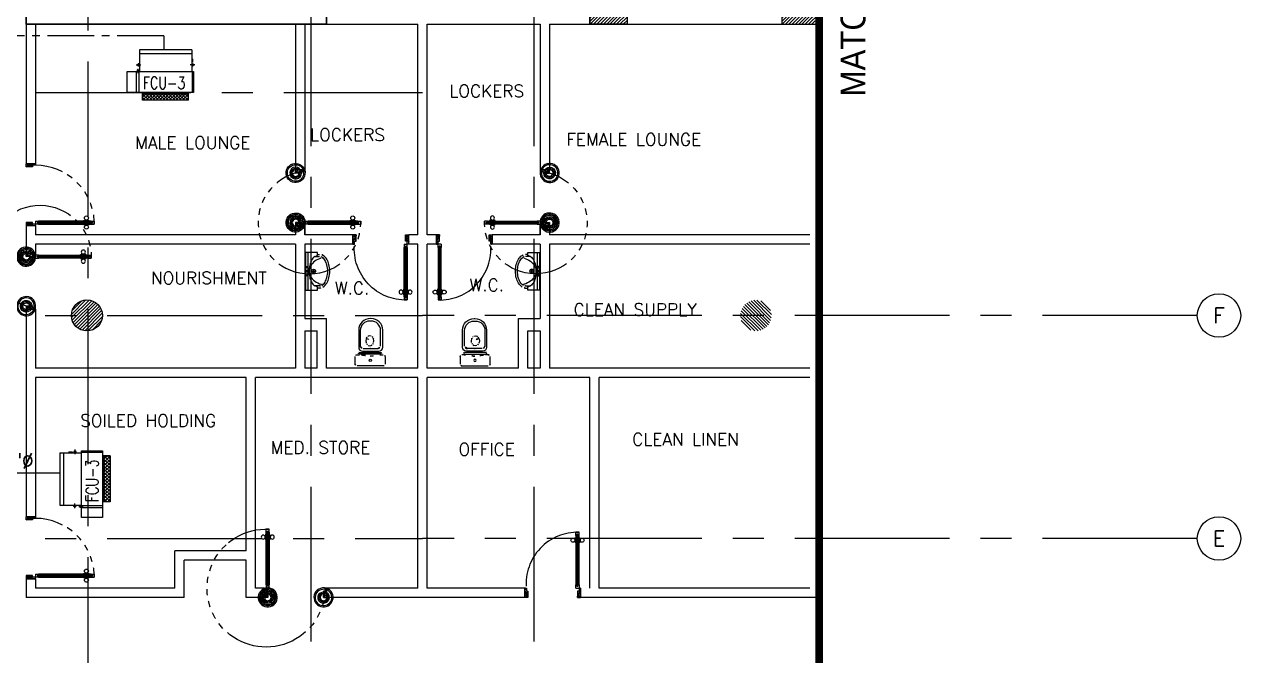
# Model space of a CAD drawing. Extents: x 417866242 to 417866861, y 43498051 to 43498155.
# Drawn here: x 417866841.08 to 417866860.72, y 43498091.33 to 43498101.52 of the extents above; entities that cross this region are included whole.
import ezdxf
from ezdxf.enums import TextEntityAlignment as Align

# ---------------------------------------------------------------- set-up
doc = ezdxf.new("R2010")
doc.units = 0
doc.header["$MEASUREMENT"] = 0
for name, pattern in [('CENTER2', [1.125, 0.75, -0.125, 0.125, -0.125]), ('CENTERX2', [4, 2.5, -0.5, 0.5, -0.5]), ('HIDDEN', [0.375, 0.25, -0.125])]:
    doc.linetypes.add(name, pattern=pattern)
doc.layers.get('0').update_dxf_attribs({"linetype": 'CONTINUOUS'})
for name, color, linetype in [('A_COUNTER', 11, 'CONTINUOUS'), ('AC-CH', 6, 'CENTER2'), ('AC-CHT', 2, 'CONTINUOUS'), ('AX', 11, 'CONTINUOUS'), ('AX-CR', 7, 'CONTINUOUS'), ('AX-TXT', 2, 'CONTINUOUS'), ('AXES', 11, 'CENTERX2'), ('COL', 11, 'CONTINUOUS'), ('DOOR', 11, 'CONTINUOUS'), ('ELEV', 2, 'CONTINUOUS'), ('FCU', 6, 'CONTINUOUS'), ('HAT', 11, 'CONTINUOUS'), ('RM-NAME', 11, 'CONTINUOUS'), ('SUNI-FUR', 11, 'CONTINUOUS'), ('TEXTN', 2, 'CONTINUOUS'), ('TXT1', 2, 'CONTINUOUS'), ('WALL', 11, 'CONTINUOUS')]:
    doc.layers.add(name, color=color, linetype=linetype)
doc.styles.add('KHRS2', font='ROMANS.shx', dxfattribs={"height": 200})
doc.styles.add('ROMANS', font='ROMANS.shx', dxfattribs={"width": 0.6})
doc.styles.add('TTXT', font='ARIAL.TTF', dxfattribs={"width": 0.6})

# ---------------------------------------------------------------- blocks, each defined once
blk = doc.blocks.new('DOOR90')
at = {"layer": 'DOOR', "color": 7, "linetype": 'ByBlock'}
for p, q in [((-150, 0), (0, 0)), ((-150, 0), (-150, -25)), ((0, -50), (-113.7099299924448, 0)), ((0, -50), (-40.1457343158545, 0)), ((0, -50), (0, 0)), ((-1000, -25), (-1050, -25)), ((-1050, -75), (-1050, -25)), ((-1050, -25), (-1050, -75)), ((-1000, -75), (-1050, -74.99999999947613)), ((-1000, -41.9999999999709), (-1020, -41.9999999999709)), ((-1020, -42), (-1020, -58)), ((-1000, -58), (-1020, -58)), ((-1000, -25), (-1000, -41.9999999999709)), ((-1000, -58), (-1000, -75)), ((-877.6424572214019, -17.79999999995925), (-967.6424572214019, -17.79999999995925)), ((-967.6424572214019, -25), (-967.6424572214019, -17.79999999995925)), ((-967.6424572214019, -75), (-967.6424572214019, -82.20000000004075)), ((-877.6424572214019, -82.20000000004075), (-967.6424572214019, -82.20000000004075)), ((-955.0424572214251, -8.799999999959255), (-890.2424572213786, -8.799999999959255)), ((-955.0424572214251, -17.79999999995925), (-955.0424572214251, -8.799999999959255)), ((-955.0424572214251, -17.79999999995925), (-890.2424572213786, -17.79999999995925)), ((-955.0424572214251, -82.20000000004075), (-890.2424572213786, -82.20000000004075)), ((-955.0424572214251, -82.20000000004075), (-955.0424572214251, -91.20000000004075)), ((-955.0424572214251, -91.20000000004075), (-890.2424572213786, -91.20000000004075)), ((-890.2424572213786, -17.79999999995925), (-890.2424572213786, -8.799999999959255)), ((-890.2424572213786, -82.20000000004075), (-890.2424572213786, -91.20000000004075)), ((-877.6424572214019, -25), (-877.6424572214019, -17.79999999995925)), ((-877.6424572214019, -75), (-877.6424572214019, -82.20000000004075)), ((-200, -25), (-150, -25)), ((-200, -42), (-200, -25)), ((-180, -42), (-200, -42)), ((-200, -58), (-180, -58)), ((-200, -75), (-200, -58)), ((-150, -75), (-200, -75)), ((-180, -58), (-180, -42)), ((-150, -25), (-100, -25)), ((-150, -75), (-150, -25)), ((-100, -25), (-100, -50)), ((0, -50), (-100, -36.64271395650576)), ((-100, -50), (0, -50)), ((-150, -875), (-100, -875)), ((-150, -900), (-150, -875)), ((-150, -900), (0, -900)), ((0, -900), (-150, -900)), ((0, -850), (-113.7099299924448, -900)), ((-100, -875), (-100, -850)), ((0, -850), (-100, -863.3572860434942)), ((-100, -850), (0, -850)), ((0, -850), (-40.1457343158545, -900)), ((0, -850), (0, -900))]:
    blk.add_line(p, q, dxfattribs=at)
at = {"layer": 'DOOR', "linetype": 'ByBlock'}
for p, q in [((-200, -25), (-1000, -25)), ((-200, -42), (-1000, -41.9999999999709)), ((-200, -58), (-1000, -58)), ((-1000, -75), (-200, -75))]:
    blk.add_line(p, q, dxfattribs=at)
at = {"layer": 'DOOR', "color": 7, "linetype": 'ByBlock'}
for centre in [(-922.6424572214019, 23.53094421501737), (-922.6424572214019, -123.5309442149592)]:
    blk.add_circle(centre, 32.39999999998526, dxfattribs=at)
for centre, radius, start, end in [((0, -50), 154.4019578127773, 161.1052885482714, 166.2857707768669), ((0, -50), 94.40195781277725, 148.0181880328085, 180), ((0, -50), 134.4019578127773, 158.159849394549, 169.2800236450682), ((0, -50), 114.4019578127773, 154.0838418822192, 167.37742587102), ((0, -50), 74.40195781277725, 137.7764264185456, 180), ((0, -50), 54.40195781277725, 113.2073828924446, 180), ((0, -50), 34.40195781277725, 90, 180), ((0, -50), 14.40195781277725, 90, 180), ((0, -850), 154.4019578127773, 193.7142292231331, 198.8947114517286), ((0, -850), 134.4019578127773, 190.7199763549318, 201.840150605451), ((0, -850), 94.40195781277725, 180, 211.9818119671915), ((0, -850), 74.40195781277725, 180, 222.2235735814543), ((0, -850), 54.40195781277725, 180, 246.7926171075554), ((0, -850), 34.40195781277725, 180, 270), ((0, -850), 14.40195781277725, 180, 270)]:
    blk.add_arc(centre, radius, start, end, dxfattribs=at)
at = {"layer": 'DOOR', "linetype": 'HIDDEN', "ltscale": 0.5}
blk.add_arc((-222.2222222220153, -49.99999999976717), 828.155208510499, 178.270116378131, 275.0030377036063, dxfattribs=at)
blk = doc.blocks.new('3')
at = {"layer": 'SUNI-FUR', "linetype": 'Continuous'}
for p, q in [((-0.3038749999832362, 0), (-0.3038749999832362, -0.1919021803914802)), ((0.3038749999832362, 0), (-0.3038749999832362, 0)), ((0.3038749999832362, -0.1919021803914802), (0.3038749999832362, 0)), ((0.3038749999832362, -0.03899999999703141), (-0.3038749999832362, -0.03899999999703141)), ((-0.3038749999832362, -0.1919021803914802), (-0.2537395465769805, -0.1919021803914802)), ((-0.2713750000111759, -0.2275000000008731), (-0.2713750000111759, -0.1919021803914802)), ((-0.2537395465769805, -0.1919021803914802), (-0.238720245717559, -0.1495635436149314)), ((-0.2388749999809079, -0.2275000000008731), (-0.2388749999809079, -0.1499997879291186)), ((0.03249999997206032, -0.1299999999973807), (-0.03249999997206032, -0.1299999999973807)), ((0.01561226090416312, -0.02104387585131917), (-0.01548742386512458, -0.02104387585131917)), ((0, -0.005494033466675319), (0, -0.03659371823596302)), ((0, -0.09750000000349246), (0, -0.1624999999912689)), ((0.238720245717559, -0.1495635436149314), (0.2537395465769805, -0.1919021803914802)), ((0.2388749999809079, -0.1499997879291186), (0.2388749999809079, -0.2275000000008731)), ((0.2537395465769805, -0.1919021803914802), (0.3038749999832362, -0.1919021803914802)), ((0.2713750000111759, -0.1919021803914802), (0.2713750000111759, -0.2275000000008731))]:
    blk.add_line(p, q, dxfattribs=at)
for centre, radius in [((-0.0650000000023283, -0.02104387585131917), 0.0124398739012905), ((0, -0.1299999999973807), 0.0325), ((0, -0.02104387585131917), 0.01554984237661312), ((0.0650000000023283, -0.02104387585131917), 0.0124398739012905)]:
    blk.add_circle(centre, radius, dxfattribs=at)
for centre, radius, start, end in [((-0.08509141037939116, -0.2667266654680134), 0.1932071845740461, 117.0376687060199, 142.6694955167092), ((0.1040080751990899, -0.3429055411324953), 0.3284245893956935, 144.0391714490524, 163.2738823502559), ((-0.02798397233709693, -0.3650762390025193), 0.3068294186428528, 103.0864522054992, 118.1877848910294), ((0.05371405609184876, -0.3121239022075315), 0.26967926810929, 118.7422214191455, 143.057770113366), ((-0.0077738540712744, -0.5280435225940892), 0.4704553958598431, 89.05319546735964, 100.9895314909876), ((-0.01199458306655288, -0.1889930602992536), 0.1301316297038645, 84.85355378734879, 119.4454204634592), ((0.003105796058662236, -0.227525545975368), 0.1681744406257882, 61.4441310696504, 91.16775382293923), ((0, -0.5270820883306442), 0.46942972922065, 78.06366397598293, 90), ((-0.04034562007291242, -0.2967185260422411), 0.2497725166018477, 35.96082855094759, 60.2763772459017), ((0.03378696407889947, -0.3672538703685859), 0.3060693356257173, 62.96233129398013, 78.06366397598293), ((-0.1040080751990899, -0.3429055411324953), 0.328424589395826, 16.72611764974415, 35.96082855094759), ((0.08509141037939116, -0.2667266654680134), 0.1932071845739699, 37.33050448329077, 62.96233129398013), ((-0.1910724203335121, -0.2351560345923644), 0.08066671658093155, 174.5538912334385, 214.6730300078723), ((-0.08283815230242908, -0.1602864246815443), 0.2122726255374662, 214.6730300078723, 239.0867243169377), ((-0.1867753588594496, -0.2338146441688878), 0.05248092355793879, 173.0892756059042, 213.2084143777663), ((-0.08283815230242908, -0.1602864246815443), 0.179772625537042, 214.6730300078723, 239.0867243169377), ((0.2044767736224458, -0.3730975217476953), 0.4333317629427983, 163.2738823502559, 167.3750245371916), ((-0.03540522663388401, -0.08107343887240859), 0.3046012752354017, 239.0867243169377, 256.0699268853614), ((-0.03540522663388401, -0.08107343887240859), 0.2721012752353155, 239.0867243169377, 256.0699268853614), ((0, 0.06167111099784961), 0.4516711109983476, 256.0699268853614, 270), ((0, 0.06167111099784961), 0.4191711109984055, 256.0699268853614, 270), ((0, 0.06167111099784961), 0.4191711109984059, 270, 283.9300731146386), ((0, 0.06167111099784961), 0.4516711109985173, 270, 283.9300731146386), ((0.03540522663388401, -0.08107343887240859), 0.2721012752353266, 283.9300731146386, 300.9132756830623), ((0.03540522663388401, -0.08107343887240859), 0.3046012752353072, 283.9300731146386, 300.9132756830623), ((0.08931537065654993, -0.1711033794053947), 0.1671646571187997, 300.9132756830623, 325.3269699921277), ((0.08931537065654993, -0.1711033794053947), 0.1996646571187815, 300.9132756830623, 325.3269699921277), ((-0.2044767736224458, -0.3730975217476953), 0.4333317629425483, 12.73586149182653, 16.72611764974415), ((0.1708444044343196, -0.2275000000008731), 0.0680305955913525, 325.3269699917848, 0), ((0.1708444044343196, -0.2275000000008731), 0.1005305955913585, 325.3269699921277, 0)]:
    blk.add_arc(centre, radius, start, end, dxfattribs=at)
blk = doc.blocks.new('2')
at = {"layer": 'SUNI-FUR', "linetype": 'Continuous'}
for p, q in [((0.01586993300588802, 0.7240514631848782), (-0.003399953944608569, 0.7240514631848782)), ((0.01369644649093971, 0.7649965465534478), (0.004058061924297363, 0.7649965465534478)), ((-0.1849419380305335, 0.5759965465404093), (-0.1849419380305335, 0.2998392476001754)), ((-0.1587213195743971, 0.5701514632091857), (-0.1587213195743971, 0.3197364169755019)), ((-0.06511995132314041, 0.438015078951139), (-0.07027529674815014, 0.406353022379335)), ((-0.07027529674815014, 0.406353022379335), (-0.06511995132314041, 0.3746909658657387)), ((-0.004991667286958545, 0.4871901184669696), (-0.02923569548875093, 0.4813353547360748)), ((0.0192523609730415, 0.4813353547360748), (-0.004991667286958545, 0.4871901184669696)), ((0.06029196223244071, 0.406353022379335), (0.05513661680743098, 0.438015078951139)), ((0.05651881080120802, 0.37721454288112), (0.06029196223244071, 0.406353022379335)), ((0.1683485673856921, 0.3197364169755019), (0.1683485673856921, 0.5701514632091857)), ((0.2026964464457706, 0.2998392476001754), (0.2026964464457706, 0.5759965465404093)), ((-0.1863134838058613, 0.1994426814489998), (-0.1863134838058613, 0.207623072899878)), ((-0.1763134838547558, 0.2176230729091913), (0.1723799708415754, 0.2176230729091913)), ((-0.1219419380649924, 0.2368392476346344), (0.008877254207618535, 0.2368392476346344)), ((-0.1129236490814947, 0.279236416972708), (0.008447733765933663, 0.279236416972708)), ((-0.02923569548875093, 0.3313706900808029), (-0.004991667286958545, 0.3255159262917005)), ((-0.004991667286958545, 0.3255159262917005), (0.0192523609730415, 0.3313706900808029)), ((0.001179514045361429, 0.279236416972708), (0.1225508969509974, 0.279236416972708)), ((0.008447733765933663, 0.279236416972708), (0.001179514045361429, 0.279236416972708)), ((0.008877254207618535, 0.2368392476346344), (0.1396964464802295, 0.2368392476346344)), ((0.1823799708508886, 0.207623072899878), (0.1823799708508886, 0.1994426814489998)), ((-0.2413386335829273, 0.03000000002793968), (-0.2413386335829273, 0.1497556719114073)), ((-0.2113386335549876, 0.1797556718811393), (-0.1698514077579603, 0.1797556718811393)), ((0.2113386335549876, 0), (-0.2113386335549876, 0)), ((0.1723799708415754, 0.1894426814396866), (-0.1763134838547558, 0.1894426814396866)), ((0.174295628850814, 0.1797556718811393), (0.2113386335549876, 0.1797556718811393)), ((0.174295628850814, 0.1797556718811393), (0.174295628850814, 0.1797556718811393)), ((0.2413386335829273, 0.1497556719114073), (0.2413386335829273, 0.03000000002793968))]:
    blk.add_line(p, q, dxfattribs=at)
blk.add_circle((0.001867319806478918, 0.08715154903620714), 0.01844911948801631, dxfattribs=at)
for centre, radius, start, end in [((0.004058061982505023, 0.5759965465185815), 0.188999999999993, 90, 180), ((-0.004821319540496916, 0.5701514631873579), 0.1539000000000073, 90, 180), ((0.01369644649093971, 0.5759965465185815), 0.188999999999993, 0, 90), ((0.01444856740999967, 0.5701514631873579), 0.153899999999993, 0, 90), ((0.01262005895841867, 0.4120097413324402), 0.08197430562132146, 141.0758329047702, 161.5040472320808), ((-0.007398245914373547, 0.5367156304782839), 0.1117393783794824, 239.4233663566973, 302.9161928242899), ((0.001867319806478918, 0.4206935990150669), 0.06815291695187498, 117.1531819109067, 141.0758329047702), ((-0.01185065426398069, 0.4206935990150669), 0.0681529169518555, 38.92416709522983, 62.84681808909329), ((-0.0226033934741281, 0.4120097413324402), 0.08197430562146578, 18.49595276791924, 38.92416709522983), ((-0.1763134837965481, 0.2076230728780502), 0.009999999999990905, 90, 180), ((-0.1763134837965481, 0.1994426814271719), 0.009999999999990905, 180, 270), ((-0.1219419380067848, 0.2998392475783476), 0.06299999999998818, 180, 270), ((-0.1155724843265489, 0.3223852521987283), 0.04323006255685492, 183.512884218924, 273.5128842222272), ((0.01262005895841867, 0.4006963034407818), 0.08197430562123757, 198.4959527679192, 218.9241670952298), ((0.001867319806478918, 0.3920124456999474), 0.06815291695181107, 218.9241670952298, 242.8468180890933), ((-0.01185065426398069, 0.3920124456999474), 0.06815291695186233, 297.1531819109067, 321.0758329047702), ((-0.02891512861242518, 0.4057936288081692), 0.09008730301880828, 321.0758329047702, 341.5040472320808), ((0.1251997321960516, 0.3223852521987283), 0.0432300625568558, 266.4871157777728, 356.4871157810761), ((0.1396964464802295, 0.2998392475783476), 0.06300000000000239, 270, 0), ((0.1723799708415754, 0.2076230728780502), 0.009999999999990905, 0, 90), ((0.1723799708415754, 0.1994426814271719), 0.009999999999990905, 270, 0), ((-0.2113386335549876, 0.1497556718895794), 0.03000000000000114, 90, 180), ((-0.2113386335549876, 0.0300000000061118), 0.03000000000000114, 180, 270), ((-0.201495008834172, -0.2522749031413696), 0.4331878752279706, 79.75351724643748, 85.81091440166185), ((0.07455921586370096, 1.126039995382598), 0.9726108583208661, 258.1938418534581, 265.7347367246473), ((-0.0701149947126396, 1.126039995382598), 0.9726108583213001, 274.2652632753527, 281.8061581465419), ((0.2059392299852334, -0.2522749031413696), 0.4331878752279718, 94.18908559833814, 100.2464827535625), ((0.2113386336131953, 0.1497556718895794), 0.03000000000000114, 0, 90), ((0.2113386336131953, 0.0300000000061118), 0.03000000000000114, 270, 0)]:
    blk.add_arc(centre, radius, start, end, dxfattribs=at)
blk = doc.blocks.new('DOOR-10')
at = {"layer": 'DOOR', "color": 0, "linetype": 'ByBlock'}
for p, q in [((-82.89739139663288, 1005.042457220465), (-91.89739139663288, 1005.042457220465)), ((-91.89739139663288, 1005.042457220465), (-91.89739139663288, 940.2424572204764)), ((-75.69739139656303, 1017.642457220471), (-82.89739139663288, 1017.642457220471)), ((-82.89739139663288, 927.6424572204705), (-82.89739139663288, 1017.642457220471)), ((-82.89739139663288, 1005.042457220465), (-82.89739139663288, 940.2424572204764)), ((-25.69739139656303, 1099.999999999069), (-75.69739139656303, 1099.999999999069)), ((-75.69739139656303, 1099.999999999069), (-25.69739139656303, 1099.999999999069)), ((-75.69739139656303, 1049.999999999069), (-75.69739139603917, 1099.999999999098)), ((-58.69739139656303, 1049.999999999069), (-75.69739139656303, 1049.999999999069)), ((-42.69739139656303, 1069.999999999069), (-58.69739139656303, 1069.999999999069)), ((-58.69739139656303, 1049.999999999069), (-58.69739139656303, 1069.999999999069)), ((-42.69739139656303, 1049.999999999069), (-42.69739139656303, 1069.999999999069)), ((-25.69739139656303, 1049.999999999069), (-42.69739139656303, 1049.999999999069)), ((-25.69739139656303, 1049.999999999069), (-25.69739139656303, 1099.999999999069)), ((-25.69739139656303, 1017.642457220471), (-18.49739139649319, 1017.642457220471)), ((-18.49739139649319, 927.6424572204705), (-18.49739139649319, 1017.642457220471)), ((-18.49739139649319, 1005.042457220465), (-9.497391396493185, 1005.042457220465)), ((-18.49739139649319, 1005.042457220465), (-18.49739139649319, 940.2424572204764)), ((-9.497391396493185, 1005.042457220465), (-9.497391396493185, 940.2424572204764)), ((-82.89739139663288, 940.2424572204764), (-91.89739139663288, 940.2424572204764)), ((-75.69739139656303, 927.6424572204705), (-82.89739139663288, 927.6424572204705)), ((-25.69739139656303, 927.6424572204705), (-18.49739139649319, 927.6424572204705)), ((-18.49739139649319, 940.2424572204764), (-9.497391396493185, 940.2424572204764)), ((-75.69739139534067, 200), (-58.69739139534067, 200)), ((-75.69739139534067, 150), (-75.69739139534067, 200)), ((-58.69739139534067, 200), (-58.69739139534067, 180)), ((-42.69739139534067, 200), (-25.69739139534067, 200)), ((-42.69739139534067, 180), (-42.69739139534067, 200)), ((-25.69739139534067, 200), (-25.69739139534067, 150)), ((-1000.697391395341, 0), (-1000.697391395341, 150)), ((-1000.697391395341, 150), (-975.6973913953407, 150)), ((-1000.697391395341, 150), (-1000.697391395341, 0)), ((-950.6973913953407, 0), (-1000.697391395341, 0)), ((-975.6973913953407, 150), (-975.6973913953407, 100)), ((-975.6973913953407, 100), (-950.6973913953407, 100)), ((-950.6973913953407, 100), (-950.6973913953407, 0)), ((-75.69739139534067, 150), (-25.69739139534067, 150)), ((-58.69739139534067, 180), (-42.69739139534067, 180)), ((-50.69739139534067, 100), (-50.69739139534067, 0)), ((-25.69739139534067, 100), (-50.69739139534067, 100)), ((-50.69739139534067, 0), (-0.6973913953406736, 0)), ((-0.6973913953406736, 150), (-25.69739139534067, 150)), ((-25.69739139534067, 150), (-25.69739139534067, 100))]:
    blk.add_line(p, q, dxfattribs=at)
at = {"layer": 'DOOR', "linetype": 'ByBlock'}
for p, q in [((-75.69739139656303, 1049.999999999069), (-75.69739139534067, 200)), ((-58.69739139534067, 200), (-58.69739139656303, 1049.999999999069)), ((-42.69739139534067, 200), (-42.69739139656303, 1049.999999999069)), ((-25.69739139534067, 200), (-25.69739139656303, 1049.999999999069))]:
    blk.add_line(p, q, dxfattribs=at)
at = {"layer": 'DOOR', "color": 9, "linetype": 'ByBlock'}
for p, q in [((-950.6973913953407, 0), (-1000.697391395341, 113.7099299924448)), ((-950.6973913953407, 0), (-1000.697391395341, 40.1457343158545)), ((-950.6973913953407, 0), (-964.0546774388058, 100)), ((-50.69739139534067, 0), (-0.6973913953406736, 113.7099299924448)), ((-50.69739139534067, 0), (-37.34010535187554, 100)), ((-50.69739139534067, 0), (-0.6973913953406736, 40.1457343158545)), ((-0.6973913953406736, 0), (-0.6973913953406736, 150))]:
    blk.add_line(p, q, dxfattribs=at)
at = {"layer": 'DOOR', "color": 0, "linetype": 'ByBlock'}
for centre in [(-124.2283356115222, 972.6424572204705), (22.83355281845434, 972.6424572204705)]:
    blk.add_circle(centre, 32.39999999998526, dxfattribs=at)
at = {"layer": 'DOOR', "linetype": 'HIDDEN', "ltscale": 0.5}
blk.add_arc((-23.39897476031911, 149.138342134087), 952.2988064575108, 93.14815770431052, 179.9481576940245, dxfattribs=at)
at = {"layer": 'DOOR', "color": 9, "linetype": 'ByBlock'}
for centre, radius, start, end in [((-950.6973913953407, 0), 154.4019578127773, 103.7142292212167, 108.8947114515936), ((-950.6973913953407, 0), 134.4019578127773, 100.7199763555959, 111.8401506085482), ((-950.6973913953407, 0), 94.40195781277725, 90, 121.981811965689), ((-950.6973913953407, 0), 74.40195781277725, 90, 132.2235735847074), ((-950.6973913953407, 0), 54.40195781277725, 90, 156.7926171089788), ((-950.6973913953407, 0), 34.40195781277725, 90, 180), ((-950.6973913953407, 0), 14.40195781277725, 90, 180), ((-50.69739139534067, 0), 94.40195781277725, 58.01818803431096, 90), ((-50.69739139534067, 0), 74.40195781277725, 47.7764264152926, 90), ((-50.69739139534067, 0), 54.40195781277725, 23.20738289102122, 90), ((-50.69739139534067, 0), 34.40195781277725, 0, 90), ((-50.69739139534067, 0), 14.40195781277725, 0, 90), ((-50.69739139534067, 0), 134.4019578127773, 68.15984939145177, 79.28002364440412), ((-50.69739139534067, 0), 114.4019578127773, 64.0838418833441, 77.3774258719247), ((-50.69739139534067, 0), 154.4019578127773, 71.10528854840643, 76.28577077878333)]:
    blk.add_arc(centre, radius, start, end, dxfattribs=at)
blk = doc.blocks.new('AXL')
at = {"layer": 'AX-CR'}
blk.add_circle((-350.0000000000018, 0), 350.0000000000014, dxfattribs=at)
at = {"layer": 'AX-TXT', "style": 'ROMANS'}
blk.add_attdef('AX', text='', height=250, dxfattribs=at).set_placement((-350.0000000000018, 0), align=Align.MIDDLE)
blk = doc.blocks.new('RM1')
at = {"layer": 'RM-NAME', "style": 'ROMANS'}
for tag, p in [('ROOMNAME1', (0, 323.8095238059759)), ('ROOMNAME2', (0, 0))]:
    blk.add_attdef(tag, text='', height=200, dxfattribs=at).set_placement(p, align=Align.MIDDLE)
blk = doc.blocks.new('*X39')
at = {"color": 0}
for p, q in [((16890.47746209932, -2466.570672882412), (16943.4517006644, -2413.596434317336)), ((16890.47746209932, -2519.603681471403), (16990.47746209933, -2419.603681471401)), ((16990.47746209933, -2565.49912589376), (16890.47746209932, -2465.499125893757)), ((16890.47746209932, -2572.636690060394), (16990.47746209933, -2472.636690060392)), ((16990.47746209933, -2618.532134482751), (16890.47746209932, -2518.532134482748)), ((16890.47746209932, -2625.669698649385), (16990.47746209933, -2525.669698649383)), ((16990.47746209933, -2512.466117304769), (16891.6077791119, -2413.596434317336)), ((16990.47746209933, -2459.433108715778), (16944.64078770089, -2413.596434317336)), ((16990.47746209933, -2671.565143071742), (16890.47746209932, -2571.565143071739)), ((16890.47746209932, -2678.702707238376), (16990.47746209933, -2578.702707238374)), ((16990.47746209933, -2724.598151660733), (16890.47746209932, -2624.59815166073)), ((16890.47746209932, -2731.735715827367), (16990.47746209933, -2631.735715827365)), ((16990.47746209933, -2777.631160249724), (16890.47746209932, -2677.631160249721)), ((16890.47746209932, -2784.768724416358), (16990.47746209933, -2684.768724416357)), ((16990.47746209933, -2830.664168838715), (16890.47746209932, -2730.664168838713)), ((16890.47746209932, -2837.801733005349), (16990.47746209933, -2737.801733005348)), ((16990.47746209933, -2883.697177427706), (16890.47746209932, -2783.697177427704)), ((16890.47746209932, -2890.83474159434), (16990.47746209933, -2790.834741594339)), ((16990.47746209933, -2936.730186016697), (16890.47746209932, -2836.730186016694)), ((16890.47746209932, -2943.867750183331), (16990.47746209933, -2843.86775018333)), ((16990.47746209933, -2989.763194605689), (16890.47746209932, -2889.763194605686)), ((16890.47746209932, -2996.900758772323), (16990.47746209933, -2896.900758772321)), ((16990.47746209933, -3042.796203194679), (16890.47746209932, -2942.796203194677)), ((16890.47746209932, -3049.933767361314), (16990.47746209933, -2949.933767361312)), ((16990.47746209933, -3095.82921178367), (16890.47746209932, -2995.829211783668)), ((16890.47746209932, -3102.966775950305), (16990.47746209933, -3002.966775950303)), ((16990.47746209933, -3148.862220372662), (16890.47746209932, -3048.862220372659)), ((16943.52866745501, -3154.946434317336), (16890.47746209932, -3101.89522896165)), ((16891.53081232129, -3154.946434317336), (16990.47746209933, -3055.999784539294)), ((16944.56382091028, -3154.946434317336), (16990.47746209933, -3109.032793128285))]:
    blk.add_line(p, q, dxfattribs=at)
blk = doc.blocks.new('WHE06')
at = {"color": 3}
for p, q in [((688.9750000238419, 621.5), (346.0749999880791, 621.5)), ((346.0749999880791, 621.5), (346.0749999880791, 469.1000000014901)), ((688.9750000238419, 469.1000000014901), (688.9750000238419, 621.5)), ((60.32499998807907, -422.25), (60.32499998807907, 422.25)), ((212.2971614003181, 437.25), (269.0589052438736, 437.25)), ((232.1000000238419, 452.25), (232.1000000238419, 422.25)), ((232.1000000238419, 452.25), (252.1000000238419, 452.25)), ((242.1000000238419, 472.1842434704304), (242.1000000238419, 399.4801759719849)), ((252.1000000238419, 452.25), (252.1000000238419, 422.25)), ((304.9940044879913, 447.6499999985099), (373.2827185988426, 447.6499999985099)), ((321.0749999880791, 457.6499999985099), (321.0749999880791, 437.6499999985099)), ((321.0749999880791, 457.6499999985099), (346.0749999880791, 457.6499999985099)), ((321.0749999880791, 437.6499999985099), (346.0749999880791, 437.6499999985099)), ((346.0749999880791, 430.4178223386407), (688.9750000238419, 430.4178223386407)), ((811.1999999880791, 370.6749999970198), (688.9750000238419, 370.6749999970198)), ((711.1999999880791, -370.6749999970198), (711.1999999880791, 370.6749999970198)), ((811.1999999880791, -370.6749999970198), (811.1999999880791, 370.6749999970198)), ((811.1999999880791, -370.6749999970198), (688.9750000238419, -370.6749999970198)), ((141.6357128024101, -437.25), (141.6357128024101, -422.25)), ((141.6357128024101, -437.25), (196.5700032711029, -437.25)), ((196.5700032711029, -437.25), (196.5700032711029, -422.25)), ((221.3790392279625, -437.25), (269.0589052438736, -437.25)), ((232.1000000238419, -452.25), (232.1000000238419, -422.25)), ((232.1000000238419, -452.25), (252.1000000238419, -452.25)), ((242.1000000238419, -472.1842434704304), (242.1000000238419, -399.4801759719849)), ((252.1000000238419, -452.25), (252.1000000238419, -422.25)), ((346.0749999880791, -430.4178223386407), (688.9750000238419, -430.4178223386407))]:
    blk.add_line(p, q, dxfattribs=at)
at = {"color": 6}
for p, q in [((0, -422.25), (0, 422.25)), ((0, 422.25), (346.0749999880791, 422.25)), ((346.0749999880791, 469.1000000014901), (346.0749999880791, -450.8250000029802)), ((688.9750000238419, 469.1000000014901), (346.0749999880791, 469.1000000014901)), ((688.9750000238419, -450.8250000029802), (688.9750000238419, 469.1000000014901)), ((0, -422.25), (346.0749999880791, -422.25)), ((346.0749999880791, -450.8250000029802), (688.9750000238419, -450.8250000029802))]:
    blk.add_line(p, q, dxfattribs=at)
at = {"color": 11}
blk.add_blockref('*X39', (-16179.27746212482, 2784.271434314549), dxfattribs=at)

msp = doc.modelspace()

# ---------------------------------------------------------------- hatches: boundary and pattern name
at = {"layer": 'HAT'}
h = msp.add_hatch(dxfattribs=at)
h.set_pattern_fill('ANSI31', color=256, scale=0.3, style=0)
h.set_pattern_definition([(45, (417866572.8122962, 43498058.62875132), (-0.02651650429449553, 0.02651650429449554), [])])
h.paths.add_polyline_path([(417866850.8084796, 43498101.51975666), (417866850.8084796, 43498101.76975666), (417866850.2084796, 43498101.76975666), (417866850.2084796, 43498101.51975666)])
h = msp.add_hatch(dxfattribs=at)
h.set_pattern_fill('ANSI31', color=256, scale=0.3, style=0)
h.set_pattern_definition([(45, (417866575.9122952, 43498058.62875132), (-0.02651650429449553, 0.02651650429449554), [])])
h.paths.add_polyline_path([(417866853.9084785, 43498101.76975666), (417866853.3084785, 43498101.76975666), (417866853.3084785, 43498101.51975666), (417866853.9084785, 43498101.51975666)])
h = msp.add_hatch(dxfattribs=at)
h.set_pattern_fill('ANSI31', color=256, scale=0.3, style=0)
h.set_pattern_definition([(45, (417866780.8481828, 43498053.18641978), (-0.02651650429449553, 0.02651650429449554), [])])
h.paths.add_polyline_path([(417866841.8384785, 43498096.82086408), (417866842.0884785, 43498096.82086408), (417866842.0884785, 43498097.07086408, 0.4142135623730865)])
h.paths.add_polyline_path([(417866842.0884785, 43498097.07086408), (417866842.0884785, 43498096.82086408), (417866842.3384785, 43498096.82086408, 0.4142135623731121)])
h.paths.add_polyline_path([(417866842.3384785, 43498096.82086408), (417866842.0884785, 43498096.82086408), (417866842.0884785, 43498096.57086408, 0.4142135623731035)])
h.paths.add_polyline_path([(417866842.0884785, 43498096.82086408), (417866841.8384785, 43498096.82086408, 0.414213562373078), (417866842.0884785, 43498096.57086408)])
h = msp.add_hatch(dxfattribs=at)
h.set_pattern_fill('ANSI31', color=256, scale=0.3, style=0)
h.set_pattern_definition([(135, (417866914.1298817, 43498053.18531235), (0.02651650429449553, 0.02651650429449554), [])])
h.paths.add_polyline_path([(417866853.1395859, 43498096.81975666), (417866852.8895859, 43498096.81975666), (417866852.8895859, 43498097.06975666, -0.4142135623730865)])
h.paths.add_polyline_path([(417866852.8895859, 43498097.06975666), (417866852.8895859, 43498096.81975666), (417866852.6395859, 43498096.81975666, -0.4142135623731121)])
h.paths.add_polyline_path([(417866852.6395859, 43498096.81975666), (417866852.8895859, 43498096.81975666), (417866852.8895859, 43498096.56975666, -0.4142135623731035)])
h.paths.add_polyline_path([(417866852.8895859, 43498096.81975666), (417866853.1395859, 43498096.81975666, -0.414213562373078), (417866852.8895859, 43498096.56975666)])

# ---------------------------------------------------------------- linework, layer by layer
at = {"layer": 'A_COUNTER'}
msp.add_line((417866849.5584786, 43498099.16975666), (417866849.4084786, 43498099.16975666), dxfattribs=at)
at = {"layer": 'AC-CH'}
for p, q in [((417866843.3298169, 43498101.33245786), (417866840.8136837, 43498101.33245786)), ((417866843.3298169, 43498101.33245786), (417866843.3298169, 43498101.10618456)), ((417866841.6531287, 43498094.27294365), (417866839.9334787, 43498094.27294365))]:
    msp.add_line(p, q, dxfattribs=at)
at = {"layer": 'AXES'}
for p, q in [((417866845.7084786, 43498075.55546302), (417866845.7084786, 43498154.03293495)), ((417866849.3084787, 43498075.55546302), (417866849.3084787, 43498154.03293495)), ((417866842.1084786, 43498082.41975666), (417866842.1084786, 43498140.98975666)), ((417866789.2684786, 43498100.41975666), (417866847.5084786, 43498100.41975666)), ((417866778.4170337, 43498096.81975666), (417866847.5084786, 43498096.81975666)), ((417866860.0157161, 43498096.81975666), (417866847.5084786, 43498096.81975666)), ((417866778.4170337, 43498093.21975666), (417866847.5084786, 43498093.21975666)), ((417866860.0157161, 43498093.21975666), (417866847.5084786, 43498093.21975666))]:
    msp.add_line(p, q, dxfattribs=at)
at = {"layer": 'COL', "color": 2}
for points in [[(417866850.2084796, 43498101.76975666), (417866850.8084796, 43498101.76975666), (417866850.8084796, 43498101.51975666), (417866850.2084796, 43498101.51975666)], [(417866853.9084785, 43498101.76975666), (417866853.3084785, 43498101.76975666), (417866853.3084785, 43498101.51975666), (417866853.9084785, 43498101.51975666)]]:
    msp.add_lwpolyline(points, close=True, dxfattribs=at)
at = {"layer": 'COL'}
msp.add_lwpolyline([(417866845.9584785, 43498101.71975666), (417866841.1084785, 43498101.71975666), (417866841.1084785, 43498101.51975666), (417866845.9584785, 43498101.51975666)], close=True, dxfattribs=at)
at = {"layer": 'ELEV', "linetype": 'CENTER2', "const_width": 0.12}
msp.add_lwpolyline([(417866853.9100439, 43498077.68645038), (417866853.9100439, 43498144.69491987)], dxfattribs=at)
at = {"layer": 'WALL'}
for p, q in [((417866841.1084786, 43498104.15975665), (417866841.1084786, 43498099.26975665)), ((417866850.2084797, 43498102.71975666), (417866850.2084797, 43498101.51975665)), ((417866850.2084797, 43498102.71975666), (417866850.2084797, 43498101.51975665)), ((417866841.2584786, 43498101.51975665), (417866847.4334786, 43498101.51975665)), ((417866841.2584786, 43498101.51975665), (417866841.2584786, 43498099.26975665)), ((417866845.4584786, 43498101.51975665), (417866845.4584786, 43498099.16975666)), ((417866845.6084786, 43498101.51975665), (417866845.6084786, 43498099.16975666)), ((417866847.4334786, 43498098.11975665), (417866847.4334786, 43498101.51975665)), ((417866847.5834786, 43498098.11975665), (417866847.5834786, 43498101.51975665)), ((417866847.5834786, 43498101.51975665), (417866849.4084786, 43498101.51975665)), ((417866849.4084786, 43498101.51975665), (417866849.4084786, 43498099.16975666)), ((417866849.5584786, 43498101.51975665), (417866849.5584786, 43498099.16975666)), ((417866849.5584786, 43498101.51975665), (417866853.7584786, 43498101.51975665)), ((417866850.2084797, 43498101.51975665), (417866850.2100124, 43498101.51975665)), ((417866841.1084786, 43498099.26975665), (417866841.2584786, 43498099.26975665)), ((417866845.4584786, 43498099.16975666), (417866845.6084786, 43498099.16975666)), ((417866841.1084786, 43498098.26975665), (417866841.2584786, 43498098.26975665)), ((417866841.1084786, 43498098.26975665), (417866841.1084786, 43498097.81975666)), ((417866841.2584786, 43498098.26975665), (417866841.2584786, 43498098.11975665)), ((417866845.4584786, 43498098.26975665), (417866845.6084786, 43498098.26975665)), ((417866845.4584786, 43498098.26975665), (417866845.4584786, 43498098.11975665)), ((417866845.6084786, 43498098.11975665), (417866845.6084786, 43498098.26975665)), ((417866845.6084786, 43498098.26975665), (417866845.6084786, 43498098.11975665)), ((417866849.4084786, 43498098.11975665), (417866849.4084786, 43498098.26975665)), ((417866849.5584786, 43498098.26975665), (417866849.4084786, 43498098.26975665)), ((417866849.4084786, 43498098.26975665), (417866849.4084786, 43498098.11975665)), ((417866849.5584786, 43498098.26975665), (417866849.5584786, 43498098.11975665)), ((417866845.4584786, 43498098.11975665), (417866841.2584786, 43498098.11975665)), ((417866846.3834786, 43498098.11975665), (417866845.6084786, 43498098.11975665)), ((417866846.3834786, 43498097.96975666), (417866846.3834786, 43498098.11975665)), ((417866846.3834786, 43498097.96975666), (417866846.3834786, 43498098.11975665)), ((417866847.2834786, 43498097.96975666), (417866847.2834786, 43498098.11975665)), ((417866847.4334786, 43498098.11975665), (417866847.2834786, 43498098.11975665)), ((417866847.2834786, 43498097.96975666), (417866847.2834786, 43498098.11975665)), ((417866847.7334786, 43498098.11975665), (417866847.5834786, 43498098.11975665)), ((417866847.7334786, 43498097.96975666), (417866847.7334786, 43498098.11975665)), ((417866848.6334786, 43498097.96975666), (417866848.6334786, 43498098.11975665)), ((417866849.4084786, 43498098.11975665), (417866848.6334786, 43498098.11975665)), ((417866853.7584786, 43498098.11975665), (417866849.5584786, 43498098.11975665)), ((417866841.1084786, 43498097.81975666), (417866841.2584786, 43498097.81975666)), ((417866845.4584786, 43498097.96975666), (417866841.2584786, 43498097.96975666)), ((417866841.2584786, 43498097.96975666), (417866841.2584786, 43498097.81975666)), ((417866845.4584786, 43498097.96975666), (417866845.4584786, 43498095.96975666)), ((417866845.6084786, 43498097.96975666), (417866845.6084786, 43498096.76975665)), ((417866846.3834786, 43498097.96975666), (417866845.6084786, 43498097.96975666)), ((417866847.4334786, 43498097.96975666), (417866847.2834786, 43498097.96975666)), ((417866847.4334786, 43498095.96975666), (417866847.4334786, 43498097.96975666)), ((417866847.7334786, 43498097.96975666), (417866847.5834786, 43498097.96975666)), ((417866847.5834786, 43498095.96975666), (417866847.5834786, 43498097.96975666)), ((417866849.4084786, 43498097.96975666), (417866848.6334786, 43498097.96975666)), ((417866849.4084786, 43498097.96975666), (417866849.4084786, 43498096.76975665)), ((417866853.7584786, 43498097.96975666), (417866849.5584786, 43498097.96975666)), ((417866849.5584786, 43498097.96975666), (417866849.5584786, 43498095.96975666)), ((417866841.1084786, 43498096.91975666), (417866841.2584786, 43498096.91975666)), ((417866841.1084786, 43498096.91975666), (417866841.1084786, 43498093.56975666)), ((417866841.2584786, 43498096.91975666), (417866841.2584786, 43498095.96975666)), ((417866845.6084786, 43498096.76975665), (417866845.9584786, 43498096.76975665)), ((417866845.9584786, 43498095.96975666), (417866845.9584786, 43498096.76975665)), ((417866849.0584786, 43498095.96975666), (417866849.0584786, 43498096.76975665)), ((417866849.0584786, 43498096.76975665), (417866849.4084786, 43498096.76975665)), ((417866845.6084786, 43498096.56975666), (417866845.6084786, 43498095.96975666)), ((417866845.6084786, 43498096.56975666), (417866845.8084786, 43498096.56975666)), ((417866845.8084786, 43498095.96975666), (417866845.8084786, 43498096.56975666)), ((417866849.2084786, 43498095.96975666), (417866849.2084786, 43498096.56975666)), ((417866849.2084786, 43498096.56975666), (417866849.4084786, 43498096.56975666)), ((417866849.4084786, 43498096.56975666), (417866849.4084786, 43498095.96975666)), ((417866845.4584786, 43498095.96975666), (417866841.2584786, 43498095.96975666)), ((417866845.8084786, 43498095.96975666), (417866845.6084786, 43498095.96975666)), ((417866847.4334786, 43498095.96975666), (417866845.9584786, 43498095.96975666)), ((417866849.0584786, 43498095.96975666), (417866847.5834786, 43498095.96975666)), ((417866849.4084786, 43498095.96975666), (417866849.2084786, 43498095.96975666)), ((417866853.7584786, 43498095.96975666), (417866849.5584786, 43498095.96975666)), ((417866844.6584786, 43498095.81975666), (417866841.2584786, 43498095.81975666)), ((417866841.2584786, 43498095.81975666), (417866841.2584786, 43498093.56975666)), ((417866844.6584786, 43498093.01975665), (417866844.6584786, 43498095.81975666)), ((417866844.8084786, 43498092.41975666), (417866844.8084786, 43498095.81975666)), ((417866847.4334786, 43498095.81975666), (417866844.8084786, 43498095.81975666)), ((417866847.4334786, 43498092.41975666), (417866847.4334786, 43498095.81975666)), ((417866850.2084786, 43498095.81975666), (417866847.5834786, 43498095.81975666)), ((417866847.5834786, 43498092.41975666), (417866847.5834786, 43498095.81975666)), ((417866850.2084786, 43498092.41975666), (417866850.2084786, 43498095.81975666)), ((417866853.7584786, 43498095.81975666), (417866850.3584786, 43498095.81975666)), ((417866850.3584786, 43498092.41975666), (417866850.3584786, 43498095.81975666)), ((417866841.2584786, 43498093.56975666), (417866841.1084786, 43498093.56975666)), ((417866843.5084786, 43498092.41975666), (417866843.5084786, 43498093.01975665)), ((417866844.6584786, 43498093.01975665), (417866843.5084786, 43498093.01975665)), ((417866843.6584786, 43498092.26975665), (417866843.6584786, 43498092.86975665)), ((417866844.6584786, 43498092.86975665), (417866843.6584786, 43498092.86975665)), ((417866844.6584786, 43498092.26975665), (417866844.6584786, 43498092.86975665)), ((417866841.2584786, 43498092.56975666), (417866841.1084786, 43498092.56975666)), ((417866841.1084786, 43498092.56975666), (417866841.1084786, 43498092.26975665)), ((417866841.2584786, 43498092.56975666), (417866841.2584786, 43498092.41975666)), ((417866843.5084786, 43498092.41975666), (417866841.2584786, 43498092.41975666)), ((417866844.9584786, 43498092.41975666), (417866844.8084786, 43498092.41975666)), ((417866844.9584786, 43498092.26975665), (417866844.9584786, 43498092.41975666)), ((417866845.9584786, 43498092.26975665), (417866845.9584786, 43498092.41975666)), ((417866847.4334786, 43498092.41975666), (417866845.9584786, 43498092.41975666)), ((417866849.1584786, 43498092.41975666), (417866847.5834786, 43498092.41975666)), ((417866849.1584786, 43498092.26975665), (417866849.1584786, 43498092.41975666)), ((417866850.0584786, 43498092.26975665), (417866850.0584786, 43498092.41975666)), ((417866850.2084786, 43498092.41975666), (417866850.2084786, 43498092.41975666)), ((417866853.7584786, 43498092.41975666), (417866850.3584786, 43498092.41975666)), ((417866843.6584786, 43498092.26975665), (417866841.1084786, 43498092.26975665)), ((417866844.9584786, 43498092.26975665), (417866844.6584786, 43498092.26975665)), ((417866849.1584786, 43498092.26975665), (417866845.9584786, 43498092.26975665)), ((417866853.9084786, 43498092.26975665), (417866850.0584786, 43498092.26975665))]:
    msp.add_line(p, q, dxfattribs=at)
at = {"layer": 'WALL', "linetype": 'ByBlock', "ltscale": 0.3}
msp.add_lwpolyline([(417866841.1084786, 43498101.71975666), (417866845.9584786, 43498101.71975666), (417866845.9584786, 43498101.51975665), (417866841.1084786, 43498101.51975665)], close=True, dxfattribs=at)
at = {"layer": 'WALL'}
msp.add_circle((417866842.0884786, 43498096.82086408), 0.25, dxfattribs=at)

# ---------------------------------------------------------------- block references
at = {"layer": 'AX', "xscale": 0.0009999871253967285, "yscale": 0.001000002026557922, "zscale": 0.001}
for p, values in [((417866860.7157161, 43498096.81975666), {'AX': 'F'}), ((417866860.7157161, 43498093.21975666), {'AX': 'E'})]:
    msp.add_blockref('AXL', p, dxfattribs=at).add_auto_attribs(values)
at = {"layer": 'DOOR', "color": 0, "linetype": 'ByBlock', "ltscale": 0.3, "xscale": 0.001000002026557922, "yscale": 0.001000002026557922, "zscale": 0.001, "rotation": 270}
for p in [(417866841.1084786, 43498098.26905926), (417866841.1084786, 43498092.56905927)]:
    msp.add_blockref('DOOR-10', p, dxfattribs=at)
at = {"layer": 'DOOR', "color": 0, "linetype": 'ByBlock', "yscale": 0.001000002026557922, "zscale": 0.001}
for p, xscale, rotation in [((417866845.4584786, 43498098.26975665), 0.0009999871253967285, 180), ((417866849.5584786, 43498098.26975665), -0.0009999871253967285, 180), ((417866847.2834786, 43498098.11975665), -0.001000002026557922, 270), ((417866847.7334786, 43498098.11975665), 0.001000002026557922, 90)]:
    msp.add_blockref('DOOR90', p, dxfattribs=dict(at, xscale=xscale, rotation=rotation))
at = {"layer": 'DOOR', "color": 0, "linetype": 'ByBlock', "xscale": -0.0009999871253967285, "yscale": 0.001000002026557922, "zscale": 0.001}
msp.add_blockref('DOOR90', (417866841.1084786, 43498097.81975666), dxfattribs=at)
at = {"layer": 'DOOR', "color": 0, "linetype": 'ByBlock', "ltscale": 0.3, "xscale": -0.0009999871253967285, "yscale": 0.001000002026557922, "zscale": 0.001}
msp.add_blockref('DOOR-10', (417866844.9577812, 43498092.26975665), dxfattribs=at)
at = {"layer": 'FCU', "linetype": 'ByBlock', "yscale": 0.001000002026557922, "zscale": 0.001}
for p, xscale, rotation in [((417866843.3584785, 43498101.10618456), -0.001000002026557922, 90), ((417866841.6531286, 43498094.18259726), -0.0009999871253967285, 180)]:
    msp.add_blockref('WHE06', p, dxfattribs=dict(at, xscale=xscale, rotation=rotation))
at = {"layer": 'RM-NAME'}
ref = msp.add_blockref('RM1', (417866848.5436081, 43498100.44304162), dxfattribs=dict(at, xscale=0.0009999871253967285, yscale=0.001000002026557922, zscale=0.001))
ref.add_attrib('ROOMNAME2', 'LOCKERS', dxfattribs={"height": 0.2, "style": 'ROMANS'}).set_placement((417866848.5436081, 43498100.44304162), align=Align.MIDDLE)
ref = msp.add_blockref('RM1', (417866846.2962837, 43498099.73734012), dxfattribs=dict(at, xscale=0.0009999871253967285, yscale=0.001000002026557922, zscale=0.001))
ref.add_attrib('ROOMNAME2', 'LOCKERS', dxfattribs={"height": 0.2, "style": 'ROMANS'}).set_placement((417866846.2962837, 43498099.73734012), align=Align.MIDDLE)
ref = msp.add_blockref('RM1', (417866843.7978836, 43498099.61021744), dxfattribs=dict(at, xscale=0.0009999871253967285, yscale=0.001000002026557922, zscale=0.001))
ref.add_attrib('ROOMNAME2', 'MALE LOUNGE', dxfattribs={"height": 0.2, "style": 'ROMANS'}).set_placement((417866843.7978836, 43498099.61021744), align=Align.MIDDLE)
ref = msp.add_blockref('RM1', (417866850.9171634, 43498099.66168342), dxfattribs=dict(at, xscale=0.0009999871253967285, yscale=0.001000002026557922, zscale=0.001))
ref.add_attrib('ROOMNAME2', 'FEMALE LOUNGE', dxfattribs={"height": 0.2, "style": 'ROMANS'}).set_placement((417866850.9171634, 43498099.66168342), align=Align.MIDDLE)
ref = msp.add_blockref('RM1', (417866844.0562711, 43498097.42435124), dxfattribs=dict(at, xscale=0.0009999871253967285, yscale=0.001000002026557922, zscale=0.001))
ref.add_attrib('ROOMNAME2', 'NOURISHMENT', dxfattribs={"height": 0.2, "style": 'ROMANS'}).set_placement((417866844.0562711, 43498097.42435124), align=Align.MIDDLE)
ref = msp.add_blockref('RM1', (417866846.370383, 43498097.26154985), dxfattribs=dict(at, xscale=0.0009999871253967285, yscale=0.001000002026557922, zscale=0.001))
ref.add_attrib('ROOMNAME2', 'W.C.', dxfattribs={"height": 0.2, "style": 'ROMANS'}).set_placement((417866846.370383, 43498097.26154985), align=Align.MIDDLE)
ref = msp.add_blockref('RM1', (417866848.5441261, 43498097.31155287), dxfattribs=dict(at, xscale=0.0009999871253967285, yscale=0.001000002026557922, zscale=0.001))
ref.add_attrib('ROOMNAME2', 'W.C.', dxfattribs={"height": 0.2, "style": 'ROMANS'}).set_placement((417866848.5441261, 43498097.31155287), align=Align.MIDDLE)
ref = msp.add_blockref('RM1', (417866850.9404476, 43498096.91502243), dxfattribs=dict(at, xscale=0.0009999871253967285, yscale=0.001000002026557922, zscale=0.001))
ref.add_attrib('ROOMNAME2', 'CLEAN SUPPLY', dxfattribs={"height": 0.2, "style": 'ROMANS'}).set_placement((417866850.9404476, 43498096.91502243), align=Align.MIDDLE)
ref = msp.add_blockref('RM1', (417866843.0779099, 43498095.12312225), dxfattribs=dict(at, xscale=0.0009999871253967285, yscale=0.001000002026557922, zscale=0.001))
ref.add_attrib('ROOMNAME2', 'SOILED HOLDING', dxfattribs={"height": 0.2, "style": 'ROMANS'}).set_placement((417866843.0779099, 43498095.12312225), align=Align.MIDDLE)
ref = msp.add_blockref('RM1', (417866851.7522758, 43498094.82026693), dxfattribs=dict(at, xscale=0.0009999871253967285, yscale=0.001000002026557922, zscale=0.001))
ref.add_attrib('ROOMNAME2', 'CLEAN LINEN', dxfattribs={"height": 0.2, "style": 'ROMANS'}).set_placement((417866851.7522758, 43498094.82026693), align=Align.MIDDLE)
ref = msp.add_blockref('RM1', (417866845.859628, 43498094.68896304), dxfattribs=dict(at, xscale=0.0009999871253967285, yscale=0.001000002026557922, zscale=0.001))
ref.add_attrib('ROOMNAME2', 'MED. STORE', dxfattribs={"height": 0.2, "style": 'ROMANS'}).set_placement((417866845.859628, 43498094.68896304), align=Align.MIDDLE)
ref = msp.add_blockref('RM1', (417866848.5419683, 43498094.65979061), dxfattribs=dict(at, xscale=0.0009999871253967285, yscale=0.001000002026557922, zscale=0.001))
ref.add_attrib('ROOMNAME2', 'OFFICE', dxfattribs={"height": 0.2, "style": 'ROMANS'}).set_placement((417866848.5419683, 43498094.65979061), align=Align.MIDDLE)
at = {"layer": 'SUNI-FUR', "rotation": 90}
msp.add_blockref('3', (417866845.6189607, 43498097.53462866), dxfattribs=at)
at = {"layer": 'SUNI-FUR', "xscale": -1, "rotation": 270}
msp.add_blockref('3', (417866849.3979965, 43498097.53462866), dxfattribs=at)
at = {"layer": 'SUNI-FUR'}
msp.add_blockref('2', (417866846.6612794, 43498096.00631869), dxfattribs=at)
at = {"layer": 'SUNI-FUR', "xscale": -1}
msp.add_blockref('2', (417866848.3556778, 43498096.00631869), dxfattribs=at)
at = {"layer": 'WALL', "xscale": 0.001000002026557922, "yscale": 0.001000002026557922, "zscale": 0.001, "rotation": 270}
msp.add_blockref('DOOR90', (417866850.0584786, 43498092.26975665), dxfattribs=at)

# ---------------------------------------------------------------- texts
at = {"layer": 'AC-CHT', "style": 'KHRS2', "width": 0.85}
msp.add_text('0.75"%%C', height=0.25, dxfattribs=at).set_placement((417866840.7426353, 43498094.47294366), align=Align.MIDDLE)
at = {"layer": 'TEXTN', "style": 'ROMANS', "width": 0.75}
msp.add_text('FCU-3', height=0.2, dxfattribs=at).set_placement((417866842.9904495, 43498100.47487181))
msp.add_text('FCU-3', height=0.2, rotation=90, dxfattribs=at).set_placement((417866842.2737626, 43498093.80640391))
at = {"layer": 'TXT1', "color": 6, "style": 'TTXT', "width": 0.9}
msp.add_text('MATCH LINE CONTINUATION SHEET No. MH.M.011', height=0.40118203125, rotation=90, dxfattribs=at).set_placement((417866854.6576526, 43498100.35454138))

doc.saveas('drawing.dxf')
